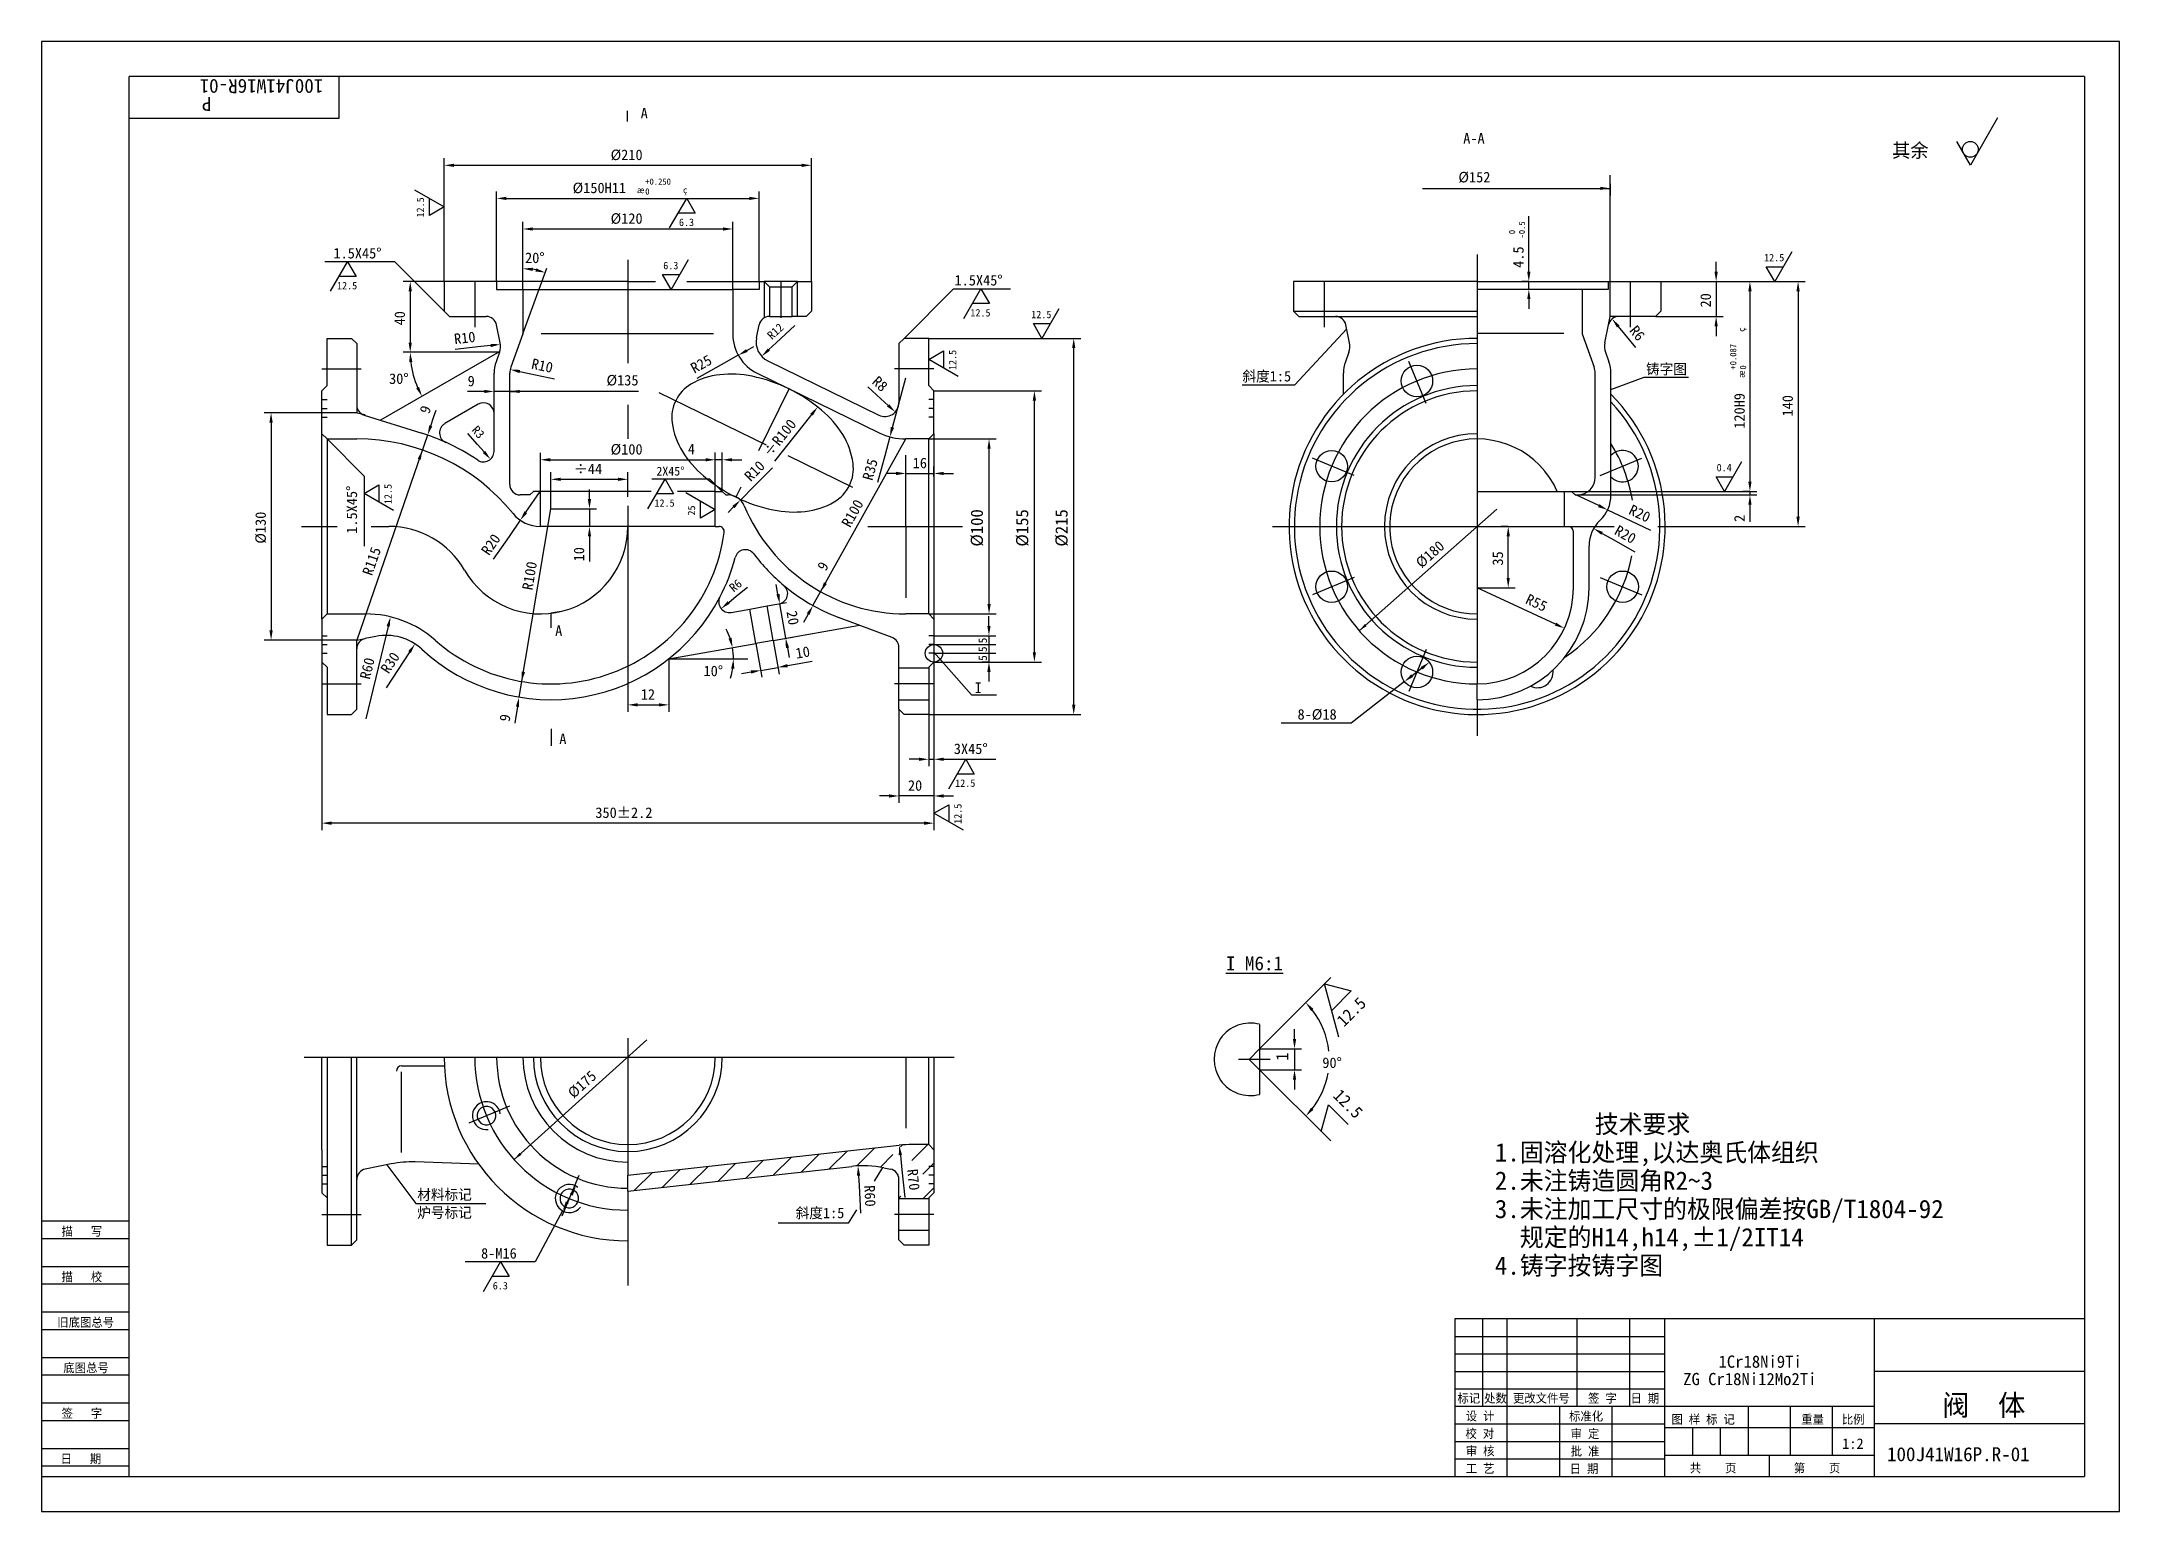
# Model space of a CAD drawing. Header units: metres. Extents: x 0 to 594, y 0 to 420.
import ezdxf

# ---------------------------------------------------------------- set-up
doc = ezdxf.new("R2010")
doc.units = ezdxf.units.M
for name, color, linetype in [('C', 6, 'Continuous'), ('D', 1, 'Continuous'), ('FL', 5, 'Continuous'), ('HA', 5, 'Continuous'), ('T', 7, 'Continuous'), ('TL', 4, 'Continuous')]:
    doc.layers.add(name, color=color, linetype=linetype)

# ---------------------------------------------------------------- blocks, each defined once
blk = doc.blocks.new('TUKUN2')
at = {"layer": 'FL'}
for p, q in [((0, 420), (0, 0)), ((594, 420), (0, 420)), ((594, 0), (594, 420)), ((0, 78), (25, 78)), ((0, 70), (25, 70)), ((0, 65), (25, 65)), ((0, 57), (25, 57)), ((412, 30), (412, 55)), ((419, 10), (419, 55)), ((439, 30), (439, 55)), ((454, 30), (454, 55)), ((0, 52), (25, 52)), ((404, 50), (464, 50)), ((0, 44), (25, 44)), ((404, 45), (464, 45)), ((0, 39), (25, 39)), ((404, 40), (464, 40)), ((0, 31), (25, 31)), ((404, 35), (464, 35)), ((449, 10), (449, 30)), ((0, 26), (25, 26)), ((404, 25), (464, 25)), ((0, 18), (25, 18)), ((404, 20), (464, 20)), ((0, 13), (25, 13)), ((404, 15), (464, 15)), ((0, 0), (594, 0))]:
    blk.add_line(p, q, dxfattribs=at)
at = {"layer": 'TL'}
for p, q in [((25, 10), (25, 410)), ((584, 410), (25, 410)), ((85, 410), (85, 398)), ((584, 410), (584, 10)), ((85, 398), (25, 398)), ((0, 83), (25, 83)), ((404, 55), (404, 10)), ((584, 55), (404, 55)), ((464, 10), (464, 55)), ((524, 10), (524, 55)), ((584, 40), (524, 40)), ((524, 30), (404, 30)), ((434, 10), (434, 30)), ((488, 16), (488, 30)), ((500, 16), (500, 30)), ((512, 16), (512, 30)), ((464, 24), (524, 24)), ((472, 16), (472, 24)), ((480, 16), (480, 24)), ((584, 25), (524, 25)), ((524, 16), (464, 16)), ((494, 10), (494, 16)), ((0, 10), (584, 10))]:
    blk.add_line(p, q, dxfattribs=at)
at = {"layer": 'T'}
for s, p in [('描   写', (5.74, 78.76)), ('描   校', (5.74, 65.76)), ('旧底图总号', (4.49, 52.76)), ('底图总号', (6.22, 39.76)), ('标记', (404.75, 31.07)), ('处数', (412.38, 31.07)), ('更改文件号', (420.61, 31.07)), ('签 字', (442.1, 31.07)), ('日 期', (454.23, 31.07)), ('签   字', (5.74, 26.76)), ('校 对', (407.05, 20.99)), ('设 计', (407.14, 25.99)), ('标准化', (436.65, 25.93)), ('审 定', (437.13, 20.93)), ('图 样 标 记', (465.95, 25.04)), ('重量', (503.03, 25.04)), ('比例', (514.64, 25.04)), ('审 核', (407.14, 15.99)), ('批 准', (437.13, 15.93)), ('日   期', (5.45, 13.76)), ('工 艺', (407.14, 10.99)), ('日 期', (436.84, 10.93)), ('共    页', (471.18, 11.13)), ('第    页', (500.9, 11.13))]:
    blk.add_text(s, height=2.5, dxfattribs=at).set_placement(p)

msp = doc.modelspace()

# ---------------------------------------------------------------- linework, layer by layer
for p, q in [((209.27, 96.14), (214.36, 101.22)), ((217.22, 97.01), (222.31, 102.1)), ((225.17, 97.89), (230.25, 102.97)), ((233.07, 98.72), (238.2, 103.85)), ((239.79, 98.37), (243.37, 101.95)), ((245.59, 104.17), (246.13, 104.71)), ((248.77, 100.28), (253.32, 104.83)), ((169.55, 91.76), (174.63, 96.85)), ((177.49, 92.64), (182.58, 97.73)), ((185.44, 93.51), (190.52, 98.6)), ((193.38, 94.39), (198.47, 99.48)), ((201.33, 95.26), (206.42, 100.35)), ((244.75, 96.26), (244.84, 96.35)), ((251.95, 96.39), (255.1, 99.53)), ((245.1, 89.53), (245.63, 90.07)), ((251.96, 89.33), (255.1, 92.46))]:
    msp.add_line(p, q)
at = {"layer": 'C'}
for p, q in [((167.6, 357.64), (167.6, 328.12)), ((410.39, 359.2), (410.39, 236.45)), ((123.85, 351.45), (123.85, 338.38)), ((211.35, 351.45), (211.35, 341.02)), ((366.64, 351.45), (366.64, 338.38)), ((454.14, 351.45), (454.14, 338.38)), ((395.83, 316.59), (390.88, 328.56)), ((80.1, 326.45), (91.39, 326.45)), ((205.07, 303.14), (213.68, 320.79)), ((255.1, 326.45), (243.8, 326.45)), ((80.1, 317.7), (81.6, 317.7)), ((80.1, 315.2), (81.6, 315.2)), ((167.6, 316.23), (167.6, 306.46)), ((176.49, 319.75), (207.15, 304.78)), ((255.1, 317.7), (253.6, 317.7)), ((255.1, 315.2), (253.6, 315.2)), ((80.1, 312.7), (81.6, 312.7)), ((255.1, 312.7), (253.6, 312.7)), ((213.34, 301.76), (231.85, 292.72)), ((375.24, 296), (363.28, 300.96)), ((445.54, 296), (457.51, 300.96)), ((198.6, 289.87), (200.04, 292.81)), ((167.6, 287.33), (167.6, 231.69)), ((74.29, 281.45), (84.52, 281.45)), ((94.19, 281.45), (99.3, 281.45)), ((236.19, 281.45), (263.3, 281.45)), ((351.87, 281.45), (449.53, 281.45)), ((462.04, 281.45), (471.29, 281.45)), ((375.24, 266.89), (363.28, 261.93)), ((445.54, 266.89), (457.51, 261.93)), ((80.1, 250.2), (81.6, 250.2)), ((255.1, 250.2), (253.6, 250.2)), ((80.1, 247.7), (81.6, 247.7)), ((80.1, 245.2), (81.6, 245.2)), ((255.1, 247.7), (253.6, 247.7)), ((255.1, 245.2), (253.6, 245.2)), ((395.83, 246.3), (390.88, 234.33)), ((80.1, 236.45), (91.39, 236.45)), ((255.1, 236.45), (243.8, 236.45)), ((410.39, 231.95), (410.39, 236.45)), ((410.39, 231.95), (410.39, 221.59)), ((167.6, 135.27), (167.6, 96.08)), ((75.07, 129.83), (167.6, 129.83)), ((167.6, 129.83), (260.92, 129.83)), ((133.73, 115.8), (122.1, 110.98)), ((80.1, 98.58), (81.6, 98.58)), ((80.1, 96.08), (81.6, 96.08)), ((153.57, 95.96), (148.75, 84.33)), ((167.6, 91.55), (167.6, 96.08)), ((255.1, 98.58), (253.6, 98.58)), ((255.1, 96.08), (253.6, 96.08)), ((80.1, 93.58), (81.6, 93.58)), ((167.6, 91.55), (167.6, 64.52)), ((255.1, 93.58), (253.6, 93.58)), ((80.1, 84.83), (91.39, 84.83)), ((255.1, 84.83), (243.8, 84.83))]:
    msp.add_line(p, q, dxfattribs=at)
msp.add_lwpolyline([(213.68, 320.79, 0.06), (203.14, 324.36, 0.08), (193.91, 324.81, 0.11), (185.63, 322.09, 0.15), (181.29, 317.39, 0.15), (180.26, 311.08, 0.11), (183.21, 302.88, 0.08), (189.25, 295.88, 0.06), (198.56, 289.78, 0.06), (209.1, 286.2, 0.08), (218.33, 285.75, 0.11), (226.61, 288.48, 0.15), (230.95, 293.17, 0.15), (231.98, 299.48, 0.11), (229.02, 307.68, 0.08), (222.99, 314.68, 0.06)], format="xyb", close=True, dxfattribs=at)
msp.add_lwpolyline([(351.18, 129.18), (342.18, 129.18)], dxfattribs=at)
for centre, radius, start, end in [((410.39, 281.45), 45, 90, 270), ((410.39, 281.45), 45, 9.55, 31.79), ((99.3, 256.45), 25, 30, 90), ((142.6, 281.45), 25, 210, 0), ((410.39, 281.45), 45, 303.9, 349.24), ((167.6, 129.83), 43.75, 180, 270)]:
    msp.add_arc(centre, radius, start, end, dxfattribs=at)
at = {"layer": 'D'}
for p, q in [((559.18, 398.22), (551.38, 384.7)), ((115.1, 351.45), (115.1, 386.64)), ((220.1, 351.45), (220.1, 386.64)), ((551.38, 384.7), (547.47, 391.46)), ((117.9, 384.64), (217.3, 384.64)), ((448.39, 341.45), (448.39, 381.81)), ((106.65, 377.65), (115.1, 372.77)), ((110.87, 370.33), (110.87, 375.21)), ((130.1, 351.45), (130.1, 377.19)), ((132.9, 375.19), (202.3, 375.19)), ((179.55, 366.74), (184.43, 375.19)), ((184.43, 375.19), (186.87, 370.96)), ((205.1, 351.45), (205.1, 377.19)), ((394.73, 378.06), (448.39, 378.06)), ((448.39, 379.32), (448.39, 376.06)), ((115.1, 372.77), (110.87, 370.33)), ((137.6, 349.2), (137.6, 368.45)), ((186.87, 370.96), (181.99, 370.96)), ((197.6, 349.2), (197.6, 368.45)), ((425.16, 363.42), (425.16, 370.08)), ((140.4, 366.45), (194.8, 366.45)), ((425.16, 357.05), (425.16, 363.42)), ((100.96, 357.09), (80.96, 357.09)), ((82.62, 348.64), (87.5, 357.09)), ((87.5, 357.09), (89.94, 352.86)), ((115.1, 342.95), (100.96, 357.09)), ((184.83, 357.65), (179.95, 349.2)), ((425.16, 354.25), (425.16, 357.05)), ((478.71, 354.25), (478.71, 357.05)), ((500.32, 359.9), (495.44, 351.45)), ((89.94, 352.86), (85.06, 352.86)), ((115.1, 351.45), (103.39, 351.45)), ((137.6, 336.45), (144.44, 355.24)), ((177.51, 353.42), (182.39, 353.42)), ((179.95, 349.2), (177.51, 353.42)), ((425.16, 351.45), (423.16, 351.45)), ((425.16, 349.2), (425.16, 351.45)), ((462.89, 351.45), (480.71, 351.45)), ((478.71, 351.45), (478.71, 341.45)), ((480.71, 351.45), (490.37, 351.45)), ((490.37, 351.45), (504.13, 351.45)), ((495.44, 351.45), (493.01, 355.67)), ((493.01, 355.67), (497.88, 355.67)), ((105.39, 348.65), (105.39, 334.01)), ((246.6, 335.2), (260.74, 349.34)), ((260.74, 349.34), (276.99, 349.34)), ((263.67, 340.89), (268.55, 349.34)), ((270.99, 345.11), (266.11, 345.11)), ((268.55, 349.34), (270.99, 345.11)), ((425.16, 349.2), (423.16, 349.2)), ((425.16, 346.4), (425.16, 343.6)), ((488.37, 348.65), (488.37, 294.25)), ((502.13, 348.65), (502.13, 284.25)), ((209.96, 333.87), (215.38, 338.88)), ((283.52, 339.42), (288.39, 339.42)), ((285.96, 335.2), (283.52, 339.42)), ((290.83, 343.65), (285.96, 335.2)), ((450.73, 338.6), (452.5, 336.44)), ((461.39, 341.45), (480.71, 341.45)), ((478.71, 338.65), (478.71, 335.85)), ((125.61, 332.85), (118.28, 332.02)), ((128.39, 333.17), (125.61, 332.85)), ((201.62, 331.73), (203.65, 332.85)), ((207.91, 331.97), (209.96, 333.87)), ((253.6, 335.2), (297.06, 335.2)), ((373.11, 337.88), (358.2, 321.86)), ((452.5, 336.44), (455.64, 332.61)), ((130.9, 331.21), (103.39, 331.21)), ((194.28, 327.64), (187.34, 323.77)), ((199.18, 330.36), (194.28, 327.64)), ((253.6, 329.18), (257.82, 331.62)), ((262.05, 324.3), (253.6, 329.18)), ((257.82, 331.62), (257.82, 326.74)), ((295.06, 230.5), (295.06, 332.4)), ((136.7, 325.72), (139.43, 325.14)), ((139.43, 325.14), (146.65, 323.6)), ((239.92, 317.94), (236.16, 321.37)), ((243.24, 309.76), (247.1, 323.95)), ((358.2, 321.86), (343.2, 321.86)), ((448.64, 320.55), (458.15, 324.09)), ((458.15, 324.09), (470.76, 324.09)), ((90.1, 316.41), (90.1, 313.95)), ((123.75, 320.02), (121.8, 320.02)), ((126.55, 320.02), (123.75, 320.02)), ((170.67, 320.02), (129.35, 320.02)), ((133.85, 320.02), (135.85, 320.02)), ((241.98, 316.05), (239.92, 317.94)), ((255.1, 320.2), (285.82, 320.2)), ((283.82, 245.5), (283.82, 317.4)), ((90.1, 313.95), (63.61, 313.95)), ((65.61, 311.15), (65.61, 251.75)), ((90.1, 313.95), (92.51, 313.46)), ((111.26, 310.19), (112.18, 312.84)), ((112.18, 312.84), (112.81, 314.68)), ((218.39, 311.22), (209.5, 300.1)), ((220.14, 313.41), (218.39, 311.22)), ((81.6, 306.45), (92.2, 295.84)), ((110.35, 307.55), (90.1, 248.95)), ((124.63, 304.85), (121.82, 308.05)), ((126.48, 302.75), (124.63, 304.85)), ((220.52, 258.86), (247.1, 306.45)), ((242.5, 307.06), (241.03, 301.66)), ((253.6, 306.45), (272.86, 306.45)), ((270.86, 259.25), (270.86, 303.65)), ((142.6, 291.45), (142.6, 302.5)), ((145.4, 300.5), (189.8, 300.5)), ((192.6, 300.5), (192.6, 302.57)), ((192.6, 291.45), (192.6, 302.5)), ((194.6, 300.5), (192.6, 300.5)), ((194.6, 291.45), (194.6, 302.57)), ((197.4, 300.5), (200.2, 300.5)), ((203.72, 292.98), (208.91, 298.22)), ((241.03, 301.66), (238.94, 293.99)), ((247.1, 295.77), (247.1, 298.59)), ((255.1, 295.77), (255.1, 298.59)), ((486, 299.9), (481.12, 291.45)), ((92.2, 295.84), (92.2, 275.84)), ((92.2, 290.87), (96.43, 293.31)), ((96.43, 293.31), (96.43, 288.43)), ((138.44, 285.52), (142.54, 291.45)), ((145.6, 286.45), (145.6, 296.92)), ((148.4, 294.92), (164.8, 294.92)), ((156.63, 289.25), (156.63, 292.05)), ((167.6, 289.95), (167.6, 296.92)), ((173.36, 286.53), (178.23, 294.98)), ((191.06, 294.98), (174.49, 294.98)), ((178.23, 294.98), (180.67, 290.76)), ((184.15, 291.17), (192.6, 286.29)), ((194.6, 291.45), (191.06, 294.98)), ((199.78, 289), (203.72, 292.98)), ((244.3, 296.59), (241.5, 296.59)), ((247.1, 296.59), (255.1, 296.59)), ((257.9, 296.59), (260.7, 296.59)), ((437.39, 291.45), (490.37, 291.45)), ((478.68, 295.67), (483.56, 295.67)), ((481.12, 291.45), (478.68, 295.67)), ((488.37, 291.45), (486.37, 291.45)), ((488.37, 291.45), (488.37, 290.45)), ((100.65, 285.99), (92.2, 290.87)), ((136.53, 232.71), (145.6, 286.45)), ((145.6, 286.45), (158.63, 286.45)), ((156.63, 286.45), (156.63, 281.45)), ((180.67, 290.76), (175.79, 290.76)), ((188.37, 283.85), (188.37, 288.73)), ((192.6, 286.29), (188.37, 283.85)), ((197.81, 287.01), (196.26, 285.45)), ((376.69, 251.63), (416.01, 286.42)), ((445.15, 287.39), (438.64, 290.47)), ((439.14, 290.45), (490.37, 290.45)), ((447.68, 286.19), (452.74, 283.8)), ((488.37, 287.65), (488.37, 284.85)), ((136.85, 283.22), (133.66, 278.62)), ((156.63, 281.45), (154.63, 281.45)), ((419.28, 281.45), (417.28, 281.45)), ((435.39, 281.45), (448.48, 281.45)), ((446.12, 279.47), (448.56, 278.1)), ((452.74, 283.8), (459.93, 280.4)), ((463.47, 281.45), (504.13, 281.45)), ((488.37, 284.85), (488.37, 282.76)), ((133.66, 278.62), (129.14, 272.08)), ((156.63, 278.65), (156.63, 275.85)), ((156.63, 275.85), (156.63, 271.47)), ((419.28, 266.75), (419.28, 278.65)), ((448.56, 278.1), (455.49, 274.21)), ((196.43, 259.73), (198.59, 261.51)), ((198.59, 261.51), (201.79, 264.14)), ((210.52, 262.11), (210.04, 264.87)), ((410.39, 263.95), (421.28, 263.95)), ((432.79, 253.54), (410.39, 263.95)), ((207.4, 258.72), (212.98, 259.7)), ((212.74, 249.51), (211.01, 259.35)), ((219.16, 256.42), (217.79, 253.98)), ((253.6, 256.45), (272.86, 256.45)), ((270.83, 253), (270.83, 255.8)), ((99.08, 252.88), (92.68, 226.45)), ((209.14, 248.87), (214.71, 249.85)), ((255.1, 250.2), (272.83, 250.2)), ((270.83, 250.2), (270.83, 242.7)), ((90.1, 248.95), (63.61, 248.95)), ((90.1, 248.95), (92.51, 249.43)), ((90.1, 246.49), (90.1, 248.95)), ((105.19, 245.54), (98.51, 235.33)), ((179.29, 243.61), (201.94, 243.61)), ((179.29, 243.61), (179.29, 228.47)), ((204.21, 248), (205.92, 238.35)), ((209.14, 248.87), (210.84, 239.22)), ((213.23, 246.75), (213.72, 243.99)), ((255.1, 247.7), (272.82, 247.7)), ((255.1, 245.55), (265.82, 233.32)), ((255.1, 245.2), (272.82, 245.2)), ((80.1, 242.7), (80.1, 194.67)), ((202.81, 239.83), (200.05, 239.35)), ((205.57, 240.32), (210.49, 241.19)), ((213.25, 241.68), (216.01, 242.16)), ((216.01, 242.16), (220.32, 242.92)), ((255.1, 242.7), (285.82, 242.7)), ((255.1, 242.7), (255.1, 212.92)), ((270.83, 242.7), (268.83, 242.7)), ((270.83, 239.9), (270.83, 237.1)), ((391.83, 238.83), (394.51, 240.91)), ((167.6, 236.58), (167.6, 228.47)), ((265.82, 233.32), (273.03, 233.32)), ((385.2, 233.67), (374.41, 225.28)), ((389.62, 237.11), (385.2, 233.67)), ((135.59, 227.18), (135.27, 225.26)), ((136.06, 229.95), (135.59, 227.18)), ((170.4, 230.47), (176.49, 230.47)), ((245.1, 229.2), (245.1, 202.44)), ((253.6, 227.7), (297.06, 227.7)), ((253.6, 227.7), (253.6, 212.92)), ((374.41, 225.28), (354.41, 225.28)), ((250.8, 214.92), (248, 214.92)), ((253.6, 214.92), (255.1, 214.92)), ((257.9, 214.92), (260.7, 214.92)), ((259.33, 206.47), (264.21, 214.92)), ((260.7, 214.92), (272.79, 214.92)), ((264.21, 214.92), (266.65, 210.7)), ((255.1, 212.92), (255.1, 202.44)), ((266.65, 210.7), (261.77, 210.7)), ((242.3, 204.44), (239.5, 204.44)), ((255.1, 204.44), (245.1, 204.44)), ((255.1, 202.44), (255.1, 194.67)), ((257.9, 204.44), (260.7, 204.44)), ((252.3, 196.67), (82.9, 196.67)), ((255.1, 199.49), (259.32, 201.93)), ((263.55, 194.62), (255.1, 199.49)), ((259.32, 201.93), (259.32, 197.05)), ((348.18, 132.18), (368.52, 152.52)), ((366.76, 150.76), (374.39, 148.72)), ((370.85, 135.5), (366.76, 150.76)), ((374.39, 148.72), (368.81, 143.13)), ((358.18, 134.98), (358.18, 137.78)), ((135.09, 100.54), (173.01, 134.71)), ((348.18, 132.18), (360.18, 132.18)), ((358.18, 132.18), (358.18, 126.18)), ((348.18, 126.18), (368.52, 105.85)), ((348.18, 126.18), (360.18, 126.18)), ((358.18, 123.38), (358.18, 120.58)), ((365.84, 108.52), (367.89, 116.16)), ((367.89, 116.16), (373.48, 110.57)), ((245.5, 101.83), (245.96, 97.61)), ((98.73, 99.05), (107.04, 88)), ((233.55, 95.94), (233.69, 93.15)), ((240.44, 98.26), (238.01, 94.36)), ((245.96, 97.61), (246.83, 89.71)), ((150.29, 88.35), (151.42, 90.46)), ((233.69, 93.15), (234.08, 85.21)), ((107.04, 88), (127.04, 88)), ((148.96, 85.89), (146.3, 80.96)), ((232.93, 86.21), (230.55, 82.39)), ((146.3, 80.96), (141.1, 71.32)), ((230.55, 82.39), (210.55, 82.39)), ((141.1, 71.32), (121.1, 71.32)), ((126.32, 62.87), (131.2, 71.32)), ((131.2, 71.32), (133.64, 67.1)), ((133.64, 67.1), (128.76, 67.1))]:
    msp.add_line(p, q, dxfattribs=at)
for centre, radius in [((551.38, 389.2), 2.25), ((255.1, 245.2), 2.5)]:
    msp.add_circle(centre, radius, dxfattribs=at)
for centre, radius, start, end in [((137.6, 336.45), 18.68, 78.6, 81.4), ((130.57, 331.21), 25.18, 186.37, 203.63), ((179.29, 243.61), 18.51, 18.68, 27.35), ((179.29, 243.61), 18.51, 360, 10), ((179.29, 243.61), 18.51, 342.65, 351.32), ((345.18, 129.18), 22.93, 5.83, 38), ((345.18, 129.18), 22.93, 322, 350.18)]:
    msp.add_arc(centre, radius, start, end, dxfattribs=at)
for points in [[(117.9, 385.1), (117.9, 384.17), (115.1, 384.64)], [(217.3, 385.1), (217.3, 384.17), (220.1, 384.64)], [(132.9, 375.65), (132.9, 374.72), (130.1, 375.19)], [(202.3, 375.65), (202.3, 374.72), (205.1, 375.19)], [(445.59, 378.51), (448.39, 378.06), (445.59, 377.61)], [(140.4, 366.91), (140.4, 365.98), (137.6, 366.45)], [(194.8, 366.91), (194.8, 365.98), (197.6, 366.45)], [(104.93, 348.65), (105.86, 348.65), (105.39, 351.45)], [(140.35, 354.45), (140.42, 355.38), (137.6, 355.12)], [(141.42, 355.21), (141.16, 354.31), (143.99, 354)], [(424.69, 354.25), (425.63, 354.25), (425.16, 351.45)], [(478.24, 354.25), (479.17, 354.25), (478.71, 351.45)], [(487.9, 348.65), (488.84, 348.65), (488.37, 351.45)], [(501.67, 348.65), (502.6, 348.65), (502.13, 351.45)], [(424.69, 346.4), (425.63, 346.4), (425.16, 349.2)], [(450.37, 338.3), (451.09, 338.9), (448.95, 340.76)], [(478.24, 338.65), (479.17, 338.65), (478.71, 341.45)], [(104.93, 334.01), (105.86, 334.01), (105.39, 331.21)], [(128.44, 332.7), (128.34, 333.63), (131.17, 333.48)], [(294.59, 332.4), (295.53, 332.4), (295.06, 335.2)], [(105.08, 328.39), (106.01, 328.44), (105.39, 331.21)], [(201.85, 331.32), (201.4, 332.13), (199.18, 330.36)], [(208.22, 331.63), (207.59, 332.31), (205.85, 330.07)], [(107.92, 321.33), (107.09, 320.91), (108.77, 318.62)], [(136.6, 325.26), (136.79, 326.18), (133.96, 326.3)], [(126.55, 320.49), (126.55, 319.56), (129.35, 320.02)], [(136.65, 319.57), (133.85, 320.02), (136.65, 320.47)], [(220.5, 313.12), (219.77, 313.7), (221.88, 315.6)], [(241.67, 315.71), (242.3, 316.39), (244.05, 314.16)], [(283.35, 317.4), (284.29, 317.4), (283.82, 320.2)], [(65.14, 311.15), (66.08, 311.15), (65.61, 313.95)], [(110.82, 310.34), (111.7, 310.04), (110.35, 307.55)], [(243.69, 309.64), (242.78, 309.88), (242.5, 307.06)], [(108.4, 300.49), (107.52, 300.8), (108.88, 303.29)], [(126.13, 302.44), (126.83, 303.06), (128.33, 300.65)], [(270.4, 303.65), (271.33, 303.65), (270.86, 306.45)], [(145.4, 300.97), (145.4, 300.04), (142.6, 300.5)], [(189.8, 300.97), (189.8, 300.04), (192.6, 300.5)], [(197.4, 300.97), (197.4, 300.04), (194.6, 300.5)], [(244.3, 297.06), (244.3, 296.13), (247.1, 296.59)], [(257.9, 297.06), (257.9, 296.13), (255.1, 296.59)], [(148.4, 295.38), (148.4, 294.45), (145.6, 294.92)], [(164.8, 295.38), (164.8, 294.45), (167.6, 294.92)], [(487.9, 294.25), (488.84, 294.25), (488.37, 291.45)], [(138.83, 285.26), (138.06, 285.79), (136.85, 283.22)], [(156.16, 289.25), (157.09, 289.25), (156.63, 286.45)], [(198.14, 286.68), (197.48, 287.34), (199.78, 289)], [(444.95, 286.97), (445.35, 287.81), (447.68, 286.19)], [(487.9, 287.65), (488.84, 287.65), (488.37, 290.45)], [(156.16, 278.65), (157.09, 278.65), (156.63, 281.45)], [(418.81, 278.65), (419.74, 278.65), (419.28, 281.45)], [(445.89, 279.07), (446.35, 279.88), (443.68, 280.85)], [(501.67, 284.25), (502.6, 284.25), (502.13, 281.45)], [(210.98, 262.19), (210.06, 262.03), (211.01, 259.35)], [(224.49, 265.01), (223.67, 265.47), (222.72, 262.79)], [(418.81, 266.75), (419.74, 266.75), (419.28, 263.95)], [(99.53, 252.77), (98.63, 252.99), (99.74, 255.6)], [(196.72, 259.37), (196.13, 260.09), (194.26, 257.95)], [(218.75, 256.65), (219.56, 256.19), (220.52, 258.86)], [(270.4, 259.25), (271.33, 259.25), (270.86, 256.45)], [(65.14, 251.75), (66.08, 251.75), (65.61, 248.95)], [(197.28, 249.65), (196.37, 249.42), (197.52, 246.82)], [(213.69, 246.83), (212.77, 246.67), (212.74, 249.51)], [(270.36, 253), (271.29, 253), (270.83, 250.2)], [(378.28, 253.55), (376.69, 251.63), (378.8, 252.97)], [(432.6, 253.11), (432.99, 253.96), (435.33, 252.36)], [(105.58, 245.28), (104.8, 245.79), (106.73, 247.88)], [(197.12, 240.85), (198.05, 240.78), (197.8, 243.61)], [(283.35, 245.5), (284.29, 245.5), (283.82, 242.7)], [(138.2, 239.83), (137.28, 239.98), (137.27, 237.14)], [(202.73, 240.29), (202.89, 239.38), (205.57, 240.32)], [(213.17, 242.13), (213.33, 241.22), (210.49, 241.19)], [(270.36, 239.9), (271.29, 239.9), (270.83, 242.7)], [(392.12, 238.46), (391.54, 239.2), (389.62, 237.11)], [(394.8, 240.55), (394.23, 241.28), (396.72, 242.63)], [(135.6, 230.02), (136.52, 229.87), (136.53, 232.71)], [(170.4, 230.93), (170.4, 230), (167.6, 230.47)], [(176.49, 230.93), (176.49, 230), (179.29, 230.47)], [(294.59, 230.5), (295.53, 230.5), (295.06, 227.7)], [(250.8, 215.39), (250.8, 214.46), (253.6, 214.92)], [(257.9, 215.39), (257.9, 214.46), (255.1, 214.92)], [(242.3, 204.9), (242.3, 203.97), (245.1, 204.44)], [(257.9, 204.9), (257.9, 203.97), (255.1, 204.44)], [(82.9, 197.13), (82.9, 196.2), (80.1, 196.67)], [(252.3, 197.13), (252.3, 196.2), (255.1, 196.67)], [(362.9, 142.99), (363.6, 143.61), (361.4, 145.4)], [(357.71, 134.98), (358.65, 134.98), (358.18, 132.18)], [(357.71, 123.38), (358.65, 123.38), (358.18, 126.18)], [(363.6, 114.76), (362.9, 115.37), (361.4, 112.97)], [(136.67, 102.49), (135.09, 100.54), (137.19, 101.9)], [(245.03, 101.78), (245.96, 101.89), (245.19, 104.62)], [(233.08, 95.92), (234.02, 95.97), (233.41, 98.74)], [(151.84, 90.24), (151.01, 90.69), (152.75, 92.93)], [(150.7, 88.13), (149.87, 88.57), (148.96, 85.89)]]:
    msp.add_solid(points, dxfattribs=at)
at = {"layer": 'FL'}
for p, q in [((206.6, 351.45), (206.6, 341.07)), ((216.1, 341.45), (216.1, 351.45))]:
    msp.add_line(p, q, dxfattribs=at)
for centre, start, end in [((127.18, 113.09), 7.5, 277.5), ((150.86, 89.41), 52.5, 322.5)]:
    msp.add_arc(centre, 4, start, end, dxfattribs=at)
at = {"layer": 'HA'}
for p in [(447.91, 339.03), (450.85, 341.45)]:
    msp.add_line(p, (448.39, 341.45), dxfattribs=at)
msp.add_arc((345.53, 129.18), 10.35, 75.14, 284.86, dxfattribs=at)
at = {"layer": 'TL'}
for p, q in [((167.48, 397.17), (167.48, 400.22)), ((115.1, 351.45), (115.1, 342.95)), ((130.1, 351.45), (115.1, 351.45)), ((167.6, 351.45), (130.1, 351.45)), ((130.1, 351.45), (130.1, 349.2)), ((167.6, 351.45), (175.5, 351.45)), ((184.43, 351.45), (205.1, 351.45)), ((205.1, 351.45), (206.6, 351.45)), ((205.1, 351.45), (205.1, 349.2)), ((208.1, 349.95), (206.6, 351.45)), ((216.1, 351.45), (206.6, 351.45)), ((214.6, 349.95), (216.1, 351.45)), ((216.1, 351.45), (220.1, 351.45)), ((220.1, 351.45), (220.1, 342.95)), ((357.89, 351.45), (357.89, 342.95)), ((410.39, 351.45), (357.89, 351.45)), ((410.39, 351.45), (447.89, 351.45)), ((447.89, 351.45), (462.89, 351.45)), ((447.89, 351.45), (447.89, 349.2)), ((462.89, 351.45), (462.89, 342.95)), ((130.1, 349.2), (137.6, 349.2)), ((137.6, 349.2), (197.6, 349.2)), ((137.6, 349.2), (137.6, 336.45)), ((197.6, 349.2), (197.6, 336.45)), ((205.1, 349.2), (197.6, 349.2)), ((208.1, 349.95), (208.1, 341.45)), ((208.1, 349.95), (214.6, 349.95)), ((214.6, 341.45), (214.6, 349.95)), ((440.39, 349.2), (410.39, 349.2)), ((440.39, 349.2), (440.39, 336.45)), ((447.89, 349.2), (440.39, 349.2)), ((116.6, 341.45), (115.1, 342.95)), ((116.6, 341.45), (127.14, 341.45)), ((131.11, 333.9), (130.08, 339.03)), ((204.37, 335.32), (205.12, 339.03)), ((208.1, 341.45), (208.06, 341.45)), ((208.1, 341.45), (214.6, 341.45)), ((218.6, 341.45), (214.6, 341.45)), ((218.6, 341.45), (220.1, 342.95)), ((357.89, 342.95), (410.39, 342.95)), ((359.39, 341.45), (357.89, 342.95)), ((359.39, 341.45), (410.39, 341.45)), ((373.9, 333.9), (372.88, 339.03)), ((446.88, 333.9), (447.91, 339.03)), ((461.39, 341.45), (450.85, 341.45)), ((461.39, 341.45), (462.89, 342.95)), ((81.6, 321.7), (81.6, 335.2)), ((81.6, 335.2), (88.6, 335.2)), ((90.1, 333.7), (88.6, 335.2)), ((90.1, 333.7), (90.1, 316.15)), ((137.6, 336.45), (134.15, 326.97)), ((142.8, 336.63), (192.05, 336.63)), ((245.1, 333.7), (246.6, 335.2)), ((245.1, 333.7), (245.1, 316.86)), ((253.6, 335.2), (246.6, 335.2)), ((253.6, 321.7), (253.6, 335.2)), ((435.19, 336.63), (410.39, 336.63)), ((440.39, 336.45), (443.84, 326.97)), ((130.98, 331.45), (96.94, 311.79)), ((130.9, 331.21), (129.92, 328.51)), ((207.62, 328.75), (239.34, 313.27)), ((373.7, 331.21), (372.72, 328.51)), ((447.09, 331.21), (448.07, 328.51)), ((80.1, 320.2), (81.6, 321.7)), ((129.35, 313.76), (129.35, 325.26)), ((133.85, 293.45), (133.85, 325.26)), ((204.61, 325.21), (239.42, 308.22)), ((255.1, 320.2), (253.6, 321.7)), ((372.14, 319.21), (372.14, 325.26)), ((444.14, 295.45), (444.14, 325.26)), ((448.64, 313.76), (448.64, 325.26)), ((80.1, 307.95), (80.1, 320.2)), ((124.85, 316.36), (115.26, 310.82)), ((255.1, 307.95), (255.1, 320.2)), ((92.2, 313.28), (108.72, 308.08)), ((129.35, 302.9), (129.35, 313.76)), ((448.64, 290.47), (448.64, 313.76)), ((80.1, 254.95), (80.1, 307.95)), ((81.6, 306.45), (80.1, 307.95)), ((81.6, 306.45), (81.6, 256.45)), ((81.6, 306.45), (90.1, 306.45)), ((253.6, 306.45), (247.1, 306.45)), ((253.6, 306.45), (255.1, 307.95)), ((253.6, 306.45), (255.1, 307.95)), ((253.6, 256.45), (253.6, 306.45)), ((255.1, 307.95), (255.1, 254.95)), ((247.1, 281.45), (247.1, 301.8)), ((140.6, 291.45), (139.6, 290.45)), ((142.6, 291.45), (140.6, 291.45)), ((174.31, 291.45), (142.6, 291.45)), ((142.6, 281.45), (142.6, 291.45)), ((192.6, 291.45), (181.81, 291.45)), ((192.6, 281.45), (192.6, 291.45)), ((192.6, 291.45), (194.6, 291.45)), ((194.6, 291.45), (195.6, 290.45)), ((410.39, 291.45), (435.39, 291.45)), ((435.39, 291.45), (437.39, 291.45)), ((435.39, 281.45), (435.39, 291.45)), ((437.39, 291.45), (438.39, 290.45)), ((139.6, 290.45), (136.85, 290.45)), ((195.6, 290.45), (196.26, 290.45)), ((438.39, 290.45), (439.14, 290.45)), ((142.6, 281.45), (142.54, 281.45)), ((192.6, 281.45), (142.6, 281.45)), ((192.6, 281.45), (193.66, 281.45)), ((247.1, 281.45), (247.1, 261.09)), ((410.39, 281.45), (435.39, 281.45)), ((435.39, 281.45), (436.39, 281.45)), ((435.39, 281.45), (435.45, 281.45)), ((437.89, 263.95), (437.89, 279.95)), ((442.39, 263.95), (442.39, 275.95)), ((81.6, 256.45), (80.1, 254.95)), ((81.6, 256.45), (92.68, 256.45)), ((148.5, 257.15), (145.6, 256.63)), ((145.6, 256.63), (145.6, 252.47)), ((197.1, 256.9), (202.48, 257.85)), ((202.48, 257.85), (207.4, 258.72)), ((204.22, 247.99), (202.48, 257.85)), ((207.4, 258.72), (210.81, 259.32)), ((209.14, 248.86), (207.4, 258.72)), ((243.16, 249.68), (227.85, 255.46)), ((253.6, 256.45), (247.1, 256.45)), ((255.1, 254.95), (253.6, 256.45)), ((80.1, 254.95), (80.1, 242.7)), ((95.57, 250.04), (92.51, 249.43)), ((209.14, 248.87), (233.79, 253.22)), ((255.1, 254.95), (255.1, 242.7)), ((90.1, 229.2), (90.1, 246.49)), ((179.29, 243.61), (204.21, 248)), ((209.14, 248.87), (204.21, 248)), ((245.1, 240.95), (245.1, 246.87)), ((80.1, 242.7), (81.6, 241.2)), ((81.6, 241.2), (81.6, 227.7)), ((245.1, 231.95), (245.1, 240.95)), ((253.6, 240.95), (245.1, 240.95)), ((255.1, 242.7), (253.6, 241.2)), ((253.6, 241.2), (253.6, 240.95)), ((253.6, 240.95), (253.6, 231.95)), ((245.1, 231.95), (253.6, 231.95)), ((245.1, 229.2), (245.1, 231.95)), ((253.6, 231.95), (253.6, 227.7)), ((81.6, 227.7), (88.6, 227.7)), ((88.6, 227.7), (90.1, 229.2)), ((246.6, 227.7), (245.1, 229.2)), ((253.6, 227.7), (246.6, 227.7)), ((145.67, 223.64), (145.67, 218.79)), ((80.1, 103.33), (80.1, 129.83)), ((81.6, 129.83), (81.6, 76.08)), ((88.6, 76.08), (88.6, 129.83)), ((90.1, 77.58), (90.1, 129.83)), ((102.92, 127.33), (115.16, 127.33)), ((102.92, 102.54), (102.92, 125.63)), ((247.1, 129.83), (247.1, 109.48)), ((253.6, 104.83), (253.6, 129.83)), ((255.1, 129.83), (255.1, 103.33)), ((80.1, 103.33), (80.1, 91.08)), ((167.6, 96.08), (245.19, 104.62)), ((253.6, 104.83), (249.02, 104.83)), ((255.1, 103.33), (253.6, 104.83)), ((255.1, 103.33), (255.1, 91.08)), ((99.9, 99.29), (92.51, 97.81)), ((124.92, 99.25), (106.79, 99.85)), ((167.6, 91.55), (231.61, 98.6)), ((240.77, 98.19), (242.69, 97.81)), ((80.1, 91.08), (81.6, 89.58)), ((245.1, 89.33), (245.1, 94.87)), ((245.1, 80.33), (245.1, 89.33)), ((253.6, 89.33), (245.1, 89.33)), ((255.1, 91.08), (253.6, 89.58)), ((253.6, 89.58), (253.6, 89.33)), ((253.6, 89.33), (253.6, 80.33)), ((88.6, 76.08), (90.1, 77.58)), ((245.1, 80.33), (253.6, 80.33)), ((245.1, 77.58), (245.1, 80.33)), ((246.6, 76.08), (245.1, 77.58)), ((253.6, 80.33), (253.6, 76.08)), ((81.6, 76.08), (88.6, 76.08)), ((253.6, 76.08), (246.6, 76.08))]:
    msp.add_line(p, q, dxfattribs=at)
for points in [[(348.18, 139.18), (348.18, 132.18), (345.18, 129.18), (348.18, 126.18), (348.18, 119.18)], [(348.18, 132.18), (348.18, 126.18)]]:
    msp.add_lwpolyline(points, dxfattribs=at)
for points in [[(102.92, 127.33, 0.41), (101.42, 125.83, 0.41)], [(126.16, 115.55, 1), (128.2, 110.62, 1), (126.16, 115.55, 1)], [(148.39, 90.43, 1), (153.32, 88.39, 1), (148.39, 90.43, 1)]]:
    msp.add_lwpolyline(points, format="xyb", dxfattribs=at)
for centre in [(393.17, 323.02), (368.82, 298.67), (368.82, 264.22), (451.97, 264.22), (393.17, 239.87)]:
    msp.add_circle(centre, 4.5, dxfattribs=at)
for centre, radius, start, end in [((127.14, 338.45), 3, 11.31, 90), ((208.06, 338.45), 3, 90, 168.69), ((369.93, 338.45), 3, 11.31, 90), ((450.85, 338.45), 3, 90, 168.69), ((126.2, 332.92), 5, 340, 11.31), ((210.1, 336.45), 12.5, 180, 243.98), ((210.26, 334.14), 6, 168.69, 243.98), ((410.39, 281.45), 53.75, 90, 44.63), ((410.39, 281.45), 52.25, 90, 42.94), ((369, 332.92), 5, 340, 11.31), ((451.79, 332.92), 5, 168.69, 200), ((138.85, 325.26), 9.5, 160, 180), ((138.85, 325.26), 5, 160, 180), ((381.64, 325.26), 9.5, 160, 180), ((439.14, 325.26), 5, 0, 20), ((439.14, 325.26), 9.5, 0, 20), ((410.39, 281.45), 40.25, 90, 270), ((93.1, 316.15), 3, 180, 252.52), ((126.35, 313.76), 3, 360, 120), ((241.1, 316.86), 4, 243.98, 0), ((410.39, 281.45), 38.75, 90, 270), ((116.76, 308.22), 3, 120, 245.78), ((90.1, 248.95), 57.5, 39.02, 90), ((90.1, 248.95), 62, 65.78, 72.52), ((90.1, 248.95), 62, 56.1, 65.78), ((247.1, 323.95), 17.5, 243.98, 270), ((410.39, 281.45), 26.5, 90, 270), ((410.39, 281.45), 25, 23.58, 270), ((451.97, 298.67), 4.5, 222.37, 137.63), ((126.35, 302.9), 3, 236.1, 0), ((136.85, 293.45), 3, 180, 270), ((439.14, 295.45), 5, 270, 0), ((142.54, 291.45), 10, 219.02, 270), ((196.26, 285.45), 5, 22.45, 90), ((247.1, 306.45), 50, 202.45, 270), ((438.64, 290.47), 10, 313.43, 360), ((145.6, 286.45), 50, 228.59, 352.3), ((193.66, 279.95), 1.5, 352.3, 90), ((436.39, 279.95), 1.5, 0, 90), ((452.39, 275.95), 10, 133.43, 180), ((201.2, 271.81), 3, 37.04, 165.25), ((247.1, 306.45), 54.5, 217.04, 230.19), ((145.6, 286.45), 54.5, 332.46, 345.25), ((210.29, 262.27), 3, 280, 50.19), ((247.1, 306.45), 54.5, 230.19, 249.32), ((410.39, 263.95), 32, 270, 0), ((410.39, 263.95), 27.5, 270, 0), ((92.68, 226.45), 30, 48.59, 90), ((145.6, 286.45), 54.5, 227.35, 332.46), ((196.58, 259.86), 3, 152.46, 280), ((98.51, 235.33), 15, 47.35, 101.31), ((242.1, 246.87), 3, 0, 69.32), ((93.1, 246.49), 3, 101.31, 180), ((427.61, 239.87), 4.5, 244.2, 6.95), ((167.6, 129.83), 52.5, 180, 270), ((167.6, 129.83), 37.5, 180, 270), ((167.6, 129.83), 30, 180, 270), ((167.6, 129.83), 27, 180, 0), ((167.6, 129.83), 25, 180, 0), ((249.02, 69.83), 35, 90, 96.28), ((93.1, 94.87), 3, 101.31, 180), ((105.79, 69.87), 30, 88.09, 101.31), ((234.89, 68.78), 30, 78.69, 96.28), ((242.1, 94.87), 3, 360, 78.69)]:
    msp.add_arc(centre, radius, start, end, dxfattribs=at)

# ---------------------------------------------------------------- block references
at = {"layer": 'D'}
msp.add_blockref('TUKUN2', (0, 0), dxfattribs=at)

# ---------------------------------------------------------------- texts
for s, height, rotation, p in [('100J41W16R-01', 4, 180, (80.55, 409.25)), ('P', 4, 180, (48.56, 404.21)), ('12.5', 2.12, 90, (109.34, 369.74)), ('-0.5', 1.8, 90, (424.08, 363.74)), (' 0', 1.8, 90, (421.26, 363.74)), ('4.5', 3, 90, (423.66, 355.35)), ('20', 3, 90, (477.21, 344.02)), ('40', 3, 90, (103.89, 338.9)), ('R12', 2.4, 42.73, (208.79, 334.68)), ('R6', 3, 309.39, (453.72, 337.32)), ('R10', 3, 6.5, (118.11, 333.51)), ('+0.087', 1.8, 90, (484.47, 326.27)), ('%%231', 1.8, 90, (486.87, 337.07)), ('R10', 3, 347.97, (139.83, 326.58)), ('R25', 3, 29.11, (186.61, 325.08)), ('12.5', 2.12, 90, (261.49, 326.14)), ('0', 1.8, 90, (487.29, 326.27)), ('R8', 3, 317.58, (237.17, 322.48)), ('%%230', 1.8, 90, (486.87, 323.87)), ('9', 3, 70.94, (110.79, 313.41)), ('120H9', 3, 90, (486.87, 309.37)), ('140', 3, 90, (500.63, 312.87)), ('R3', 2.5, 311.32, (122.76, 308.87)), ('%%247R100', 3, 51.36, (208.33, 301.04)), ('R10', 3, 45.28, (202.72, 294.1)), ('R35', 3, 74.77, (237.49, 294.38)), ('1.5X45%%d', 3, 90, (90.19, 279.36)), ('12.5', 2.12, 90, (100.09, 287.83)), ('%%C130', 3, 90, (64.11, 276.52)), ('25', 2.12, 90, (186.84, 284.57)), ('R100', 3, 60.81, (231.12, 280.92)), ('%%C100', 3.5, 90, (269.11, 275.7)), ('%%C155', 3.5, 90, (282.07, 275.7)), ('%%C215', 3.5, 90, (293.31, 275.7)), ('R20', 3, 334.68, (453.47, 285.12)), ('R20', 3, 55.33, (127.91, 272.93)), ('R20', 3, 330.66, (449.37, 279.37)), ('2', 3, 90, (486.87, 282.76)), ('R115', 3, 70.94, (94.44, 267.19)), ('10', 3, 90, (155.13, 271.47)), ('%%C180', 3, 41.5, (394.47, 269.36)), ('35', 3, 90, (417.78, 270.27)), ('R100', 3, 80.42, (140.3, 263.09)), ('9', 3, 60.81, (224.18, 268.49)), ('R6', 2.5, 39.43, (197.86, 262.53)), ('R55', 3, 335.07, (423.96, 259.58)), ('20', 3, 280, (212.93, 257.08)), ('R60', 3, 76.4, (93.83, 237.56)), ('R30', 3, 56.77, (99.21, 239.14)), ('10', 3, 10, (215.84, 243.65)), ('5', 2.4, 90, (270.25, 248.04)), ('5', 2.4, 90, (270.25, 245.54)), ('5', 2.4, 90, (270.25, 243.04)), ('9', 3, 80.42, (133.79, 225.51)), ('12.5', 2.12, 90, (262.99, 196.46)), ('12.5', 3.44, 45, (372.32, 138.25)), ('1', 3.5, 90, (356.43, 128.77)), ('%%C175', 3, 42.02, (152.1, 117.88)), ('12.5', 3.44, 315, (368.97, 118.6)), ('R70', 3, 276.28, (247.46, 97.68)), ('R60', 3, 272.82, (235.19, 93.13))]:
    msp.add_text(s, height=height, rotation=rotation, dxfattribs=at).set_placement(p)
for s, height, p in [('A', 3, (171.27, 398.04)), ('A-A', 3, (406.41, 390.84)), ('%%C210', 3, (162.67, 386.14)), ('其余', 4, (529.02, 386.9)), ('+0.250', 1.8, (172.57, 379.09)), ('%%C152', 3, (405.03, 379.77)), ('%%C150H11', 3, (151.81, 376.69)), ('%%230', 1.8, (170.17, 376.69)), ('0', 1.8, (172.57, 376.27)), ('%%231', 1.8, (183.37, 376.69)), ('%%c120', 3, (162.67, 367.95)), ('6.3', 2.12, (182.21, 367.3)), ('1.5X45%%d', 3, (83.44, 358.03)), ('20%%d', 3, (138.22, 356.72)), ('6.3', 2.12, (177.72, 354.96)), ('12.5', 2.12, (492.41, 357.21)), ('12.5', 2.12, (84.46, 349.2)), ('1.5X45%%D', 3, (260.99, 350.31)), ('12.5', 2.12, (265.51, 341.45)), ('12.5', 2.12, (282.92, 340.96)), ('铸字图', 3, (458.67, 324.92)), ('30%%d', 3, (99.34, 322.18)), ('9', 3, (121.8, 321.52)), ('%%C135', 3, (161.5, 321.74)), ('斜度1:5', 3, (343.29, 322.88)), ('%%C100', 3, (162.67, 302)), ('4', 3, (184.76, 302.07)), ('%%24744', 3, (152.1, 296.42)), ('2X45%%d', 2.5, (175.76, 296)), ('16', 3, (249.03, 298.09)), ('0.4', 2.12, (478.84, 297.21)), ('12.5', 2.12, (175.2, 287.09)), ('A', 3, (146.82, 250.15)), ('10%%D', 3, (189.24, 238.67)), ('12', 3, (171.3, 231.97)), ('I', 3, (266.73, 233.87)), ('8-%%C18', 3, (359.04, 226.26)), ('A', 3, (148.01, 219.25)), ('3X45%%d', 3, (260.79, 216.42)), ('20', 3, (247.67, 205.94)), ('12.5', 2.12, (261.17, 207.04)), ('350%%p2.2', 3, (158.31, 198.17)), ('%%UI M6:1%%U', 4, (338.57, 154.62)), ('90%%d', 3, (366.13, 126.71)), ('        技术要求', 5.25, (415.44, 108.07)), ('1.固溶化处理,以达奥氏体组织', 5.25, (415.44, 99.98)), ('2.未注铸造圆角R2%%1263', 5.25, (415.44, 91.9)), ('材料标记', 3, (107.39, 89.03)), ('3.未注加工尺寸的极限偏差按GB/T1804-92', 5.25, (415.44, 83.81)), ('炉号标记', 3, (107.39, 83.89)), ('斜度1:5', 3, (215.57, 83.79)), ('  规定的H14,h14,%%P1/2IT14', 5.25, (415.44, 75.73)), ('8-M16', 3, (125.64, 72.25)), ('4.铸字按铸字图', 5.25, (415.44, 67.64)), ('6.3', 2.12, (128.98, 63.44)), ('1Cr18Ni9Ti', 3.5, (479.39, 41.05)), ('ZG Cr18Ni12Mo2Ti', 3.5, (469.29, 36.08)), ('阀  体', 6, (543.33, 27.37)), ('1:2', 3, (514.75, 17.88)), ('100J41W16P.R-01', 4, (527.54, 14.35))]:
    msp.add_text(s, height=height, dxfattribs=at).set_placement(p)

doc.saveas('drawing.dxf')
